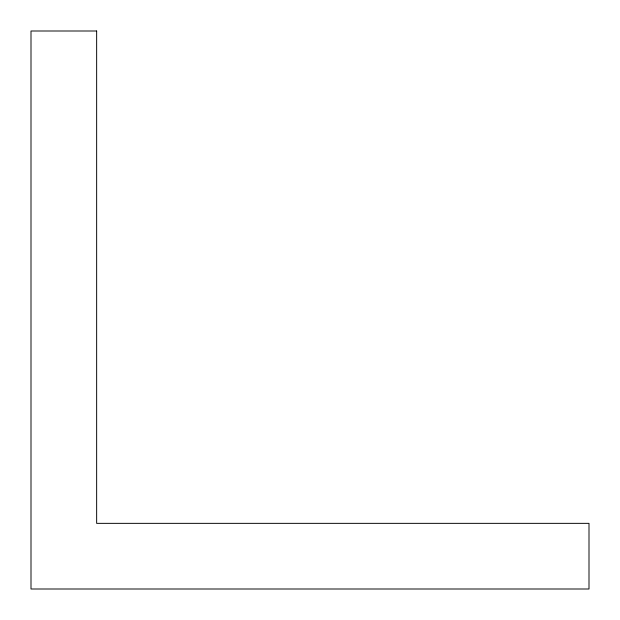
<?xml version="1.0" encoding="UTF-8"?>
<svg xmlns="http://www.w3.org/2000/svg" width="620" height="620" viewBox="0 0 620 620"><rect width="100%" height="100%" fill="white"/><g stroke="black" fill="none" stroke-linecap="round" stroke-linejoin="round"><path stroke-width="0.93" d="M96.65 31L31 31L31 589L589 589L589 523.35L96.65 523.35L96.65 31"/></g></svg>
